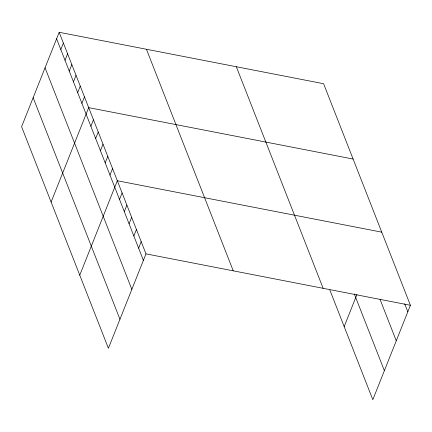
<?xml version="1.0" encoding="UTF-8"?>
<svg xmlns="http://www.w3.org/2000/svg" width="432" height="432" viewBox="0 0 432 432"><rect width="100%" height="100%" fill="white"/><g stroke="black" fill="none" stroke-linecap="round" stroke-linejoin="round"><path stroke-width="0.65" d="M59.179 32.292L21.6 126.716L108.4 348.289L145.978 253.865L59.179 32.292L323.6 83.711L410.4 305.284L372.821 399.708L329.859 290.029M60.809 49.545L63.391 43.054M65.027 60.307L67.608 53.816M69.244 71.069L71.825 64.579M73.456 81.832L76.043 75.341M77.674 92.594L80.255 86.103M81.891 103.356L84.472 96.865M51.111 202.052L88.69 107.627L353.111 159.046M90.882 126.306L93.463 119.815M95.656 138.488L98.237 131.998M100.429 150.676L103.01 144.185M105.203 162.864L107.784 156.373M109.976 175.052L112.558 168.561M79.758 275.173L117.331 180.743L381.753 232.162M119.524 199.422L122.11 192.931M124.297 211.61L126.884 205.119M129.071 223.798L131.657 217.307M133.85 235.98L136.431 229.495M138.623 248.168L141.205 241.677M344.18 326.587L356.967 294.457M145.978 253.865L410.4 305.284M404.714 303.853L407.819 311.774M380.036 299.36L396.268 340.794M354.294 293.917L384.372 370.688M236.336 66.744L323.141 288.317M146.437 49.259L233.237 270.832M56.592 38.783L143.397 260.356M45.047 67.802L131.846 289.375M33.145 97.697L119.95 319.27"/></g></svg>
